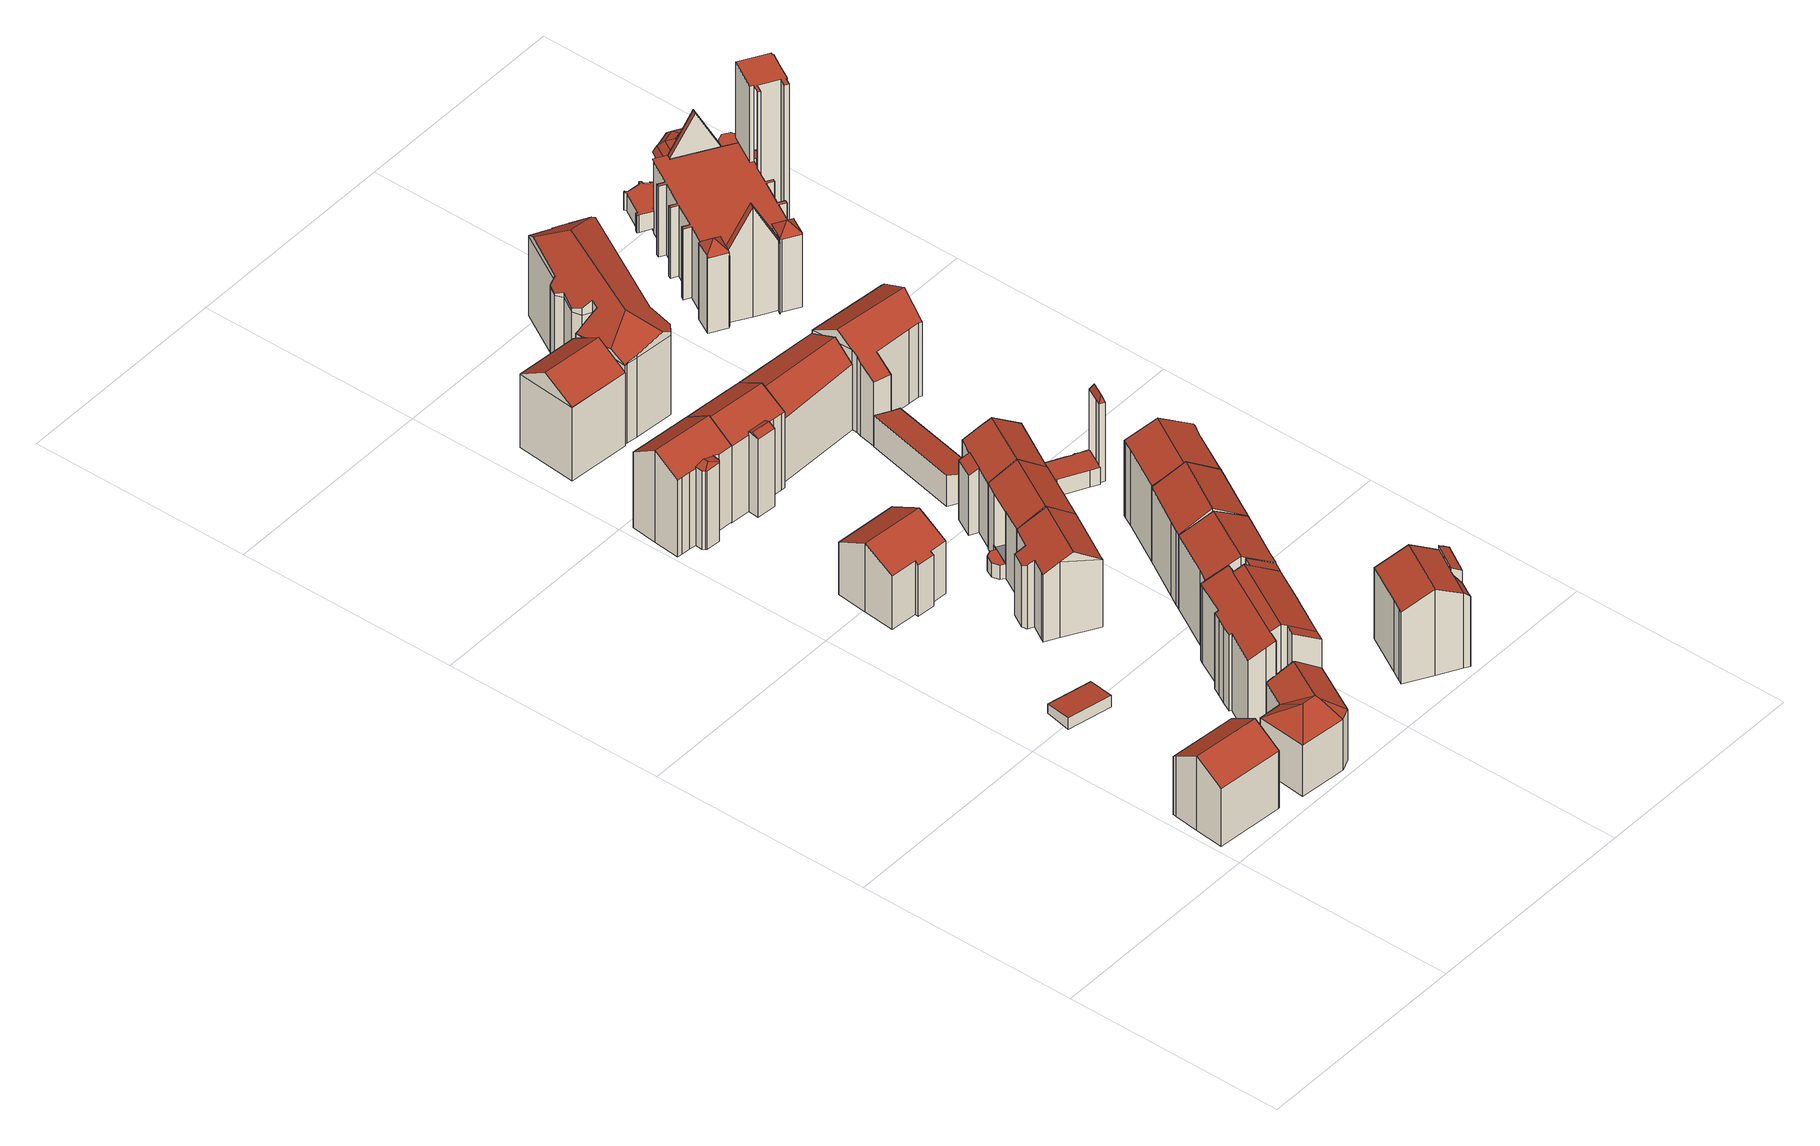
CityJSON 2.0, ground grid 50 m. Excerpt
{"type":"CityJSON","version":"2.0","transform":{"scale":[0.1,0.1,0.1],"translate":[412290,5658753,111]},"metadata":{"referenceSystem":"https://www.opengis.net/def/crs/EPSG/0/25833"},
"CityObjects":{
"building1":{"type":"Building","attributes":{"Dachtyp_tdc":"tdcGableRoof","Gemeindeschluessel":14612000,"Dachneigung":31.93,"QualitaetDacherkennung":76,"Geometrietyp2DReferenz":"3000","measuredHeight":18.21,"function":"31001_9998","roofType":"3100"},"geometry":[{"type":"Solid","lod":"2","boundaries":[[[[0,1,2,3]],[[1,4,5,2]],[[4,6,7,5]],[[6,8,9,7]],[[8,10,11,9]],[[10,12,13,11]],[[12,14,15,13]],[[14,0,3,15]],[[10,8,6,4,1]],[[1,0,14,12,10]],[[3,2,5,7,9,11,13,15]]]],"semantics":{"surfaces":[{"type":"WallSurface"},{"type":"RoofSurface"},{"type":"GroundSurface"}],"values":[[0,0,0,0,0,0,0,0,1,1,2]]}}]},
"building2":{"type":"Building","attributes":{"Dachtyp_tdc":"tdcPolyFlatRoof","Gemeindeschluessel":14612000,"Dachneigung":6.73,"QualitaetDacherkennung":63,"Geometrietyp2DReferenz":"3000","measuredHeight":2.87,"function":"31001_9998","roofType":"2100"},"geometry":[{"type":"Solid","lod":"2","boundaries":[[[[16,17,18,19]],[[17,20,21,18]],[[20,22,23,21]],[[22,16,19,23]],[[22,20,17,16]],[[19,18,21,23]]]],"semantics":{"surfaces":[{"type":"WallSurface"},{"type":"RoofSurface"},{"type":"GroundSurface"}],"values":[[0,0,0,0,1,2]]}}]},
"building3":{"type":"Building","attributes":{"Dachtyp_tdc":"tdcFreeFormRoof","Gemeindeschluessel":14612000,"Dachneigung":32.07,"QualitaetDacherkennung":58,"Geometrietyp2DReferenz":"3000","measuredHeight":16.05,"function":"31001_9998","roofType":"5000"},"geometry":[{"type":"Solid","lod":"2","boundaries":[[[[24,25,26,27]],[[25,28,29,26]],[[28,30,31,29]],[[30,32,33,31]],[[32,34,35,33]],[[34,36,37,35]],[[36,38,39,37]],[[38,40,41,39]],[[40,42,43,41]],[[42,24,27,43]],[[44,42,40]],[[45,46,44,40,38]],[[36,45,38]],[[34,45,36]],[[32,45,34]],[[45,32,30]],[[46,45,30,28]],[[28,47,46]],[[47,28,25]],[[47,25,24]],[[44,46,47,24,42]],[[27,26,29,31,33,35,37,39,41,43]]]],"semantics":{"surfaces":[{"type":"WallSurface"},{"type":"RoofSurface"},{"type":"GroundSurface"}],"values":[[0,0,0,0,0,0,0,0,0,0,1,1,0,0,0,0,1,1,1,1,1,2]]}}]},
"building4":{"type":"Building","attributes":{"Dachtyp_tdc":"tdcGableRoof","Gemeindeschluessel":14612000,"Dachneigung":28.53,"QualitaetDacherkennung":78,"Geometrietyp2DReferenz":"3000","measuredHeight":17.01,"function":"31001_9998","roofType":"3100"},"geometry":[{"type":"Solid","lod":"2","boundaries":[[[[48,49,50,51]],[[49,52,53,50]],[[52,54,55,53]],[[54,56,57,55]],[[56,58,59,57]],[[58,60,61,59]],[[60,62,63,61]],[[62,64,65,63]],[[64,66,67,65]],[[66,68,69,67]],[[68,70,71,69]],[[70,72,73,71]],[[72,48,51,73]],[[68,66,64,62,60,58]],[[58,56,54,52,49,48,72,70,68]],[[51,50,53,55,57,59,61,63,65,67,69,71,73]]]],"semantics":{"surfaces":[{"type":"WallSurface"},{"type":"RoofSurface"},{"type":"GroundSurface"}],"values":[[0,0,0,0,0,0,0,0,0,0,0,0,0,1,1,2]]}}]},
"building5":{"type":"Building","attributes":{"Gemeindeschluessel":14612000,"Geometrietyp2DReferenz":"3000","function":"31001_9998","roofType":"9999"},"children":["building5-1","building5-2","building5-3","building5-4"]},
"building5-1":{"type":"BuildingPart","attributes":{"Dachtyp_tdc":"tdcPolyFlatRoof","Dachneigung":27.91,"QualitaetDacherkennung":48,"Geometrietyp2DReferenz":"3000","measuredHeight":22.69,"roofType":"2100"},"parents":["building5"],"geometry":[{"type":"MultiSurface","lod":"2","boundaries":[[[74,75,76,77]],[[78,79,80,81]],[[75,80,79,76]],[[75,74,81,80]],[[74,77,82,78,81]]],"semantics":{"surfaces":[{"type":"RoofSurface"},{"type":"GroundSurface"},{"type":"WallSurface"}],"values":[0,1,2,2,2]}}]},
"building5-2":{"type":"BuildingPart","attributes":{"Dachtyp_tdc":"tdcGableRoof","Dachneigung":28.45,"QualitaetDacherkennung":75,"Geometrietyp2DReferenz":"3000","measuredHeight":23.31,"roofType":"3100"},"parents":["building5"],"geometry":[{"type":"MultiSurface","lod":"2","boundaries":[[[83,84,85,86]],[[83,76,79,84]],[[82,87,88,78]],[[87,89,90,88]],[[89,91,92,90]],[[93,94,95,96]],[[94,97,98,95]],[[94,93,91,89,87,82,76,83]],[[83,86,99,100,97,94]],[[101,85,84,79,78,88,90,92,96,95,98]]],"semantics":{"surfaces":[{"type":"WallSurface"},{"type":"RoofSurface"},{"type":"GroundSurface"}],"values":[0,0,0,0,0,0,0,1,1,2]}}]},
"building5-3":{"type":"BuildingPart","attributes":{"Dachtyp_tdc":"tdcPolyFlatRoof","Dachneigung":28.44,"QualitaetDacherkennung":48,"Geometrietyp2DReferenz":"3000","measuredHeight":22.15,"roofType":"2100"},"parents":["building5"],"geometry":[{"type":"MultiSurface","lod":"2","boundaries":[[[102,103,104,105]],[[103,106,107,104]],[[106,108,109,107]],[[108,110,111,109]],[[110,112,113,111]],[[112,114,115,113]],[[114,116,117,115]],[[116,118,119,117]],[[118,120,121,119]],[[120,122,123,121]],[[122,124,125,123]],[[124,86,85,125]],[[126,127,98,97]],[[126,128,129,127]],[[128,102,105,129]],[[86,124,122,120,118,116,114,112,110,108,106,103,102,128,126,97,100,99]],[[101,98,127,129,105,104,107,109,111,113,115,117,119,121,123,125,85]]],"semantics":{"surfaces":[{"type":"WallSurface"},{"type":"RoofSurface"},{"type":"GroundSurface"}],"values":[0,0,0,0,0,0,0,0,0,0,0,0,0,0,0,1,2]}}]},
"building5-4":{"type":"BuildingPart","attributes":{"Dachtyp_tdc":"tdcPolyFlatRoof","Dachneigung":28.45,"QualitaetDacherkennung":48,"Geometrietyp2DReferenz":"3000","measuredHeight":22.77,"roofType":"2100"},"parents":["building5"],"geometry":[{"type":"MultiSurface","lod":"2","boundaries":[[[130,131,132,133]],[[131,93,96,132]],[[130,133,92,91]],[[91,93,131,130]],[[133,132,96,92]]],"semantics":{"surfaces":[{"type":"WallSurface"},{"type":"RoofSurface"},{"type":"GroundSurface"}],"values":[0,0,0,1,2]}}]},
"building6":{"type":"Building","attributes":{"Gemeindeschluessel":14612000,"Geometrietyp2DReferenz":"3000","function":"31001_9998","roofType":"9999"},"children":["building6-1","building6-2"]},
"building6-1":{"type":"BuildingPart","attributes":{"Dachtyp_tdc":"tdcFreeFormRoof","Dachneigung":19.51,"QualitaetDacherkennung":50,"Geometrietyp2DReferenz":"3000","measuredHeight":20.35,"roofType":"5000"},"parents":["building6"],"geometry":[{"type":"MultiSurface","lod":"2","boundaries":[[[134,135,136,137,138]],[[135,139,140,136]],[[139,141,142,140]],[[141,143,144,142]],[[143,145,146,144]],[[145,147,148,146]],[[147,149,150,148]],[[149,151,152,153,150]],[[147,145,143,141,154]],[[141,139,135,134,155,154]],[[155,151,149,147,154]],[[156,137,136,140,142,144,146,148,150,153]]],"semantics":{"surfaces":[{"type":"WallSurface"},{"type":"RoofSurface"},{"type":"GroundSurface"}],"values":[0,0,0,0,0,0,0,0,1,1,1,2]}}]},
"building6-2":{"type":"BuildingPart","attributes":{"Dachtyp_tdc":"tdcGableRoof","Dachneigung":34.51,"QualitaetDacherkennung":68,"Geometrietyp2DReferenz":"3000","measuredHeight":22.83,"roofType":"3100"},"parents":["building6"],"geometry":[{"type":"MultiSurface","lod":"2","boundaries":[[[157,158,159,160]],[[158,161,162,159]],[[161,163,164,162]],[[163,165,166,164]],[[165,167,168,166]],[[167,169,170,168]],[[169,171,172,170]],[[171,138,137,172]],[[169,167,165,163,161]],[[161,158,157,173,152,174,138,171,169]],[[156,153,175,160,159,162,164,166,168,170,172,137]],[[152,173,175,153]],[[173,157,160,175]]],"semantics":{"surfaces":[{"type":"WallSurface"},{"type":"RoofSurface"},{"type":"GroundSurface"}],"values":[0,0,0,0,0,0,0,0,1,1,2,0,0]}}]},
"building7":{"type":"Building","attributes":{"Dachtyp_tdc":"tdcFreeFormRoof","Gemeindeschluessel":14612000,"Dachneigung":32,"QualitaetDacherkennung":61,"Geometrietyp2DReferenz":"3000","measuredHeight":20.48,"function":"31001_9998","roofType":"5000"},"geometry":[{"type":"Solid","lod":"2","boundaries":[[[[176,177,178,179]],[[177,180,181,178]],[[180,182,183,181]],[[182,184,185,183]],[[184,186,187,185]],[[186,188,189,187]],[[188,190,191,189]],[[190,192,193,191]],[[192,194,195,193]],[[194,196,197,195]],[[188,186,198,199,192,190]],[[199,198,184,182,180,177,176,200,201,196,194]],[[186,184,198]],[[194,192,199]],[[197,202,203,179,178,181,183,185,187,189,191,193,195]],[[196,201,202,197]],[[201,200,203,202]],[[200,176,179,203]]]],"semantics":{"surfaces":[{"type":"WallSurface"},{"type":"RoofSurface"},{"type":"GroundSurface"}],"values":[[0,0,0,0,0,0,0,0,0,0,1,1,0,0,2,0,0,0]]}}]},
"building8":{"type":"Building","attributes":{"Dachtyp_tdc":"tdcGableRoof","Gemeindeschluessel":14612000,"Dachneigung":32.38,"QualitaetDacherkennung":68,"Geometrietyp2DReferenz":"3000","measuredHeight":22.61,"function":"31001_9998","roofType":"3100"},"geometry":[{"type":"Solid","lod":"2","boundaries":[[[[204,205,206,207]],[[205,208,209,206]],[[208,210,211,209]],[[210,212,213,211]],[[212,204,207,213]],[[212,214,215,216]],[[217,215,214,218,219]],[[208,219,218,210]],[[205,217,219,208]],[[210,218,214,212]],[[204,216,215,217,205]],[[212,216,204]],[[207,206,209,211,213]]]],"semantics":{"surfaces":[{"type":"WallSurface"},{"type":"RoofSurface"},{"type":"GroundSurface"}],"values":[[0,0,0,0,0,1,1,0,0,0,0,0,2]]}}]},
"building9":{"type":"Building","attributes":{"Gemeindeschluessel":14612000,"Geometrietyp2DReferenz":"3000","function":"31001_9998","roofType":"9999"},"children":["building9-1","building9-2"]},
"building9-1":{"type":"BuildingPart","attributes":{"Dachtyp_tdc":"tdcGableRoof","Dachneigung":27.89,"QualitaetDacherkennung":32,"Geometrietyp2DReferenz":"3000","measuredHeight":20.25,"roofType":"3100"},"parents":["building9"],"geometry":[{"type":"MultiSurface","lod":"2","boundaries":[[[220,221,222,223,224]],[[221,225,226,222]],[[225,227,228,229,226]],[[221,220,230]],[[227,225,231]],[[220,227,231,230]],[[225,221,230,231]],[[229,223,222,226]]],"semantics":{"surfaces":[{"type":"WallSurface"},{"type":"RoofSurface"},{"type":"GroundSurface"}],"values":[0,0,0,0,0,1,1,2]}}]},
"building9-2":{"type":"BuildingPart","attributes":{"Dachtyp_tdc":"tdcGableRoof","Dachneigung":29.74,"QualitaetDacherkennung":71,"Geometrietyp2DReferenz":"3000","measuredHeight":22.3,"roofType":"3100"},"parents":["building9"],"geometry":[{"type":"MultiSurface","lod":"2","boundaries":[[[232,224,223,233]],[[228,234,235,229]],[[234,236,237,235]],[[236,167,238,237]],[[167,239,240,238]],[[239,241,242,240]],[[241,243,244,242]],[[243,245,246,244]],[[245,247,248,246]],[[247,249,250,248]],[[249,232,233,250]],[[245,243,241,239,167,236]],[[236,234,228,224,232,249,247,245]],[[233,223,229,235,237,238,240,242,244,246,248,250]]],"semantics":{"surfaces":[{"type":"WallSurface"},{"type":"RoofSurface"},{"type":"GroundSurface"}],"values":[0,0,0,0,0,0,0,0,0,0,0,1,1,2]}}]},
"building10":{"type":"Building","attributes":{"Dachtyp_tdc":"tdcGableRoof","Gemeindeschluessel":14612000,"Dachneigung":27.95,"QualitaetDacherkennung":63,"Geometrietyp2DReferenz":"3000","measuredHeight":22.07,"function":"31001_9998","roofType":"3100"},"geometry":[{"type":"Solid","lod":"2","boundaries":[[[[251,252,253,254]],[[252,255,256,253]],[[255,257,258,256]],[[257,259,260,258]],[[259,261,262,260]],[[261,263,264,262]],[[263,265,266,264]],[[265,267,268,266]],[[267,269,270,268]],[[269,271,272,270]],[[271,273,274,272]],[[273,275,276,274]],[[275,251,254,276]],[[254,253,256,258,260,262,264,266,268,270,272,274,276]],[[271,269,267,265,263,261,259]],[[259,257,255,252,251,275,273,271]]]],"semantics":{"surfaces":[{"type":"WallSurface"},{"type":"GroundSurface"},{"type":"RoofSurface"}],"values":[[0,0,0,0,0,0,0,0,0,0,0,0,0,1,2,2]]}}]},
"building11":{"type":"Building","attributes":{"Gemeindeschluessel":14612000,"Geometrietyp2DReferenz":"3000","function":"31001_9998","roofType":"9999"},"children":["building11-1","building11-2"]},
"building11-1":{"type":"BuildingPart","attributes":{"Dachtyp_tdc":"tdcPolyFlatRoof","Dachneigung":0,"QualitaetDacherkennung":0,"Geometrietyp2DReferenz":"3000","measuredHeight":3.45,"roofType":"9999"},"parents":["building11"],"geometry":[{"type":"MultiSurface","lod":"2","boundaries":[[[277,278,279,280,281,282,283]],[[283,282,284,285]],[[282,281,286,284]],[[281,280,287,286]],[[280,279,288,287]],[[279,278,289,288]],[[277,283,285,290]],[[285,284,286,287,288,289,290]],[[290,289,278,277]]],"semantics":{"surfaces":[{"type":"RoofSurface"},{"type":"WallSurface"},{"type":"GroundSurface"},{"type":"ClosureSurface","isClosure":"1","QuelleClosure":"LoD1Solid"}],"values":[0,1,1,1,1,1,1,2,3]}}]},
"building11-2":{"type":"BuildingPart","attributes":{"Dachtyp_tdc":"tdcGableRoof","Dachneigung":32.44,"QualitaetDacherkennung":78,"Geometrietyp2DReferenz":"3000","measuredHeight":20.46,"roofType":"3100"},"parents":["building11"],"geometry":[{"type":"MultiSurface","lod":"2","boundaries":[[[291,289,278]],[[291,292,293,289]],[[292,294,295,293]],[[294,296,297,295]],[[296,186,298,297]],[[186,299,300,298]],[[299,184,301,300]],[[184,302,303,301]],[[302,304,277,290,303]],[[299,186,296,294]],[[294,292,291,304,302,184,299]],[[290,289,293,295,297,298,300,301,303]]],"semantics":{"surfaces":[{"type":"WallSurface"},{"type":"RoofSurface"},{"type":"GroundSurface"}],"values":[0,0,0,0,0,0,0,0,0,1,1,2]}}]},
"building12":{"type":"Building","attributes":{"Gemeindeschluessel":14612000,"Geometrietyp2DReferenz":"3000","function":"31001_9998","roofType":"9999"},"children":["building12-1","building12-2","building12-3"]},
"building12-1":{"type":"BuildingPart","attributes":{"Dachtyp_tdc":"tdcPolyFlatRoof","Dachneigung":27.43,"QualitaetDacherkennung":44,"Geometrietyp2DReferenz":"3000","measuredHeight":19.52,"roofType":"2100"},"parents":["building12"],"geometry":[{"type":"MultiSurface","lod":"2","boundaries":[[[305,306,307,308,309]],[[310,311,312,313,314]],[[311,315,316,312]],[[315,305,309,316]],[[315,311,310,306,305]],[[309,308,313,312,316]]],"semantics":{"surfaces":[{"type":"WallSurface"},{"type":"RoofSurface"},{"type":"GroundSurface"}],"values":[0,0,0,0,1,2]}}]},
"building12-2":{"type":"BuildingPart","attributes":{"Dachtyp_tdc":"tdcPolyFlatRoof","Dachneigung":43.82,"QualitaetDacherkennung":53,"Geometrietyp2DReferenz":"3000","measuredHeight":18.69,"roofType":"2100"},"parents":["building12"],"geometry":[{"type":"MultiSurface","lod":"2","boundaries":[[[317,318,319,320]],[[318,321,322,319]],[[321,323,324,322]],[[323,325,326,327,324]],[[328,317,320,329,330]],[[328,325,323,321,318,317]],[[320,319,322,324,327,329]]],"semantics":{"surfaces":[{"type":"WallSurface"},{"type":"RoofSurface"},{"type":"GroundSurface"}],"values":[0,0,0,0,0,1,2]}}]},
"building12-3":{"type":"BuildingPart","attributes":{"Dachtyp_tdc":"tdcGableRoof","Dachneigung":28.66,"QualitaetDacherkennung":66,"Geometrietyp2DReferenz":"3000","measuredHeight":21.36,"roofType":"3100"},"parents":["building12"],"geometry":[{"type":"MultiSurface","lod":"2","boundaries":[[[326,331,332,327]],[[331,333,334,332]],[[333,335,336,334]],[[335,337,338,336]],[[337,339,340,338]],[[339,341,342,340]],[[341,314,313,342]],[[307,330,329,308]],[[341,339,337,335,333,331]],[[331,326,330,307,314,341]],[[329,327,332,334,336,338,340,342,313,308]]],"semantics":{"surfaces":[{"type":"WallSurface"},{"type":"RoofSurface"},{"type":"GroundSurface"}],"values":[0,0,0,0,0,0,0,0,1,1,2]}}]},
"building13":{"type":"Building","attributes":{"Dachtyp_tdc":"tdcGableRoof","Gemeindeschluessel":14612000,"Dachneigung":30.67,"QualitaetDacherkennung":70,"Geometrietyp2DReferenz":"3000","measuredHeight":22.62,"function":"31001_9998","roofType":"3100"},"geometry":[{"type":"Solid","lod":"2","boundaries":[[[[343,273,274,344]],[[273,345,346,274]],[[345,347,270,346]],[[347,348,349,270]],[[348,350,351,349]],[[350,352,353,351]],[[352,354,355,353]],[[354,356,357,355]],[[356,358,359,357]],[[358,343,344,359]],[[354,352,350,348,347,345]],[[345,273,343,358,356,354]],[[344,274,346,270,349,351,353,355,357,359]]]],"semantics":{"surfaces":[{"type":"WallSurface"},{"type":"RoofSurface"},{"type":"GroundSurface"}],"values":[[0,0,0,0,0,0,0,0,0,0,1,1,2]]}}]},
"building14":{"type":"Building","attributes":{"Gemeindeschluessel":14612000,"Geometrietyp2DReferenz":"3000","function":"31001_9998","roofType":"9999"},"children":["building14-1","building14-2"]},
"building14-1":{"type":"BuildingPart","attributes":{"Dachtyp_tdc":"tdcGableRoof","Dachneigung":31.08,"QualitaetDacherkennung":73,"Geometrietyp2DReferenz":"3000","measuredHeight":19.39,"roofType":"3100"},"parents":["building14"],"geometry":[{"type":"MultiSurface","lod":"2","boundaries":[[[360,361,362,363]],[[361,364,365,362]],[[366,367,368,369]],[[367,370,371,368]],[[370,372,373,371]],[[372,374,375,373]],[[374,376,377,375]],[[376,360,363,377]],[[372,370,367,366,378,364,361,360]],[[360,376,374,372]],[[363,362,365,379,369,368,371,373,375,377]]],"semantics":{"surfaces":[{"type":"WallSurface"},{"type":"RoofSurface"},{"type":"GroundSurface"}],"values":[0,0,0,0,0,0,0,0,1,1,2]}}]},
"building14-2":{"type":"BuildingPart","attributes":{"Dachtyp_tdc":"tdcPolyFlatRoof","Dachneigung":28.52,"QualitaetDacherkennung":41,"Geometrietyp2DReferenz":"3000","measuredHeight":15.95,"roofType":"2100"},"parents":["building14"],"geometry":[{"type":"MultiSurface","lod":"2","boundaries":[[[380,381,366,369,382]],[[383,384,365,364]],[[384,385,386,365]],[[385,380,382,386]],[[385,384,383,387,381,380]],[[382,369,379,365,386]]],"semantics":{"surfaces":[{"type":"WallSurface"},{"type":"RoofSurface"},{"type":"GroundSurface"}],"values":[0,0,0,0,1,2]}}]},
"building15":{"type":"Building","attributes":{"Dachtyp_tdc":"tdcGableRoof","Gemeindeschluessel":14612000,"Dachneigung":24.32,"QualitaetDacherkennung":50,"Geometrietyp2DReferenz":"3000","measuredHeight":20.3,"function":"31001_9998","roofType":"3100"},"geometry":[{"type":"Solid","lod":"2","boundaries":[[[[388,389,390,391]],[[389,392,393,390]],[[392,394,395,393]],[[394,388,391,395]],[[392,389,396]],[[388,394,397]],[[389,388,397,396]],[[394,392,396,397]],[[391,390,393,395]]]],"semantics":{"surfaces":[{"type":"WallSurface"},{"type":"RoofSurface"},{"type":"GroundSurface"}],"values":[[0,0,0,0,0,0,1,1,2]]}}]},
"building16":{"type":"Building","attributes":{"Dachtyp_tdc":"tdcPolyFlatRoof","Gemeindeschluessel":14612000,"Dachneigung":14.79,"QualitaetDacherkennung":79,"Geometrietyp2DReferenz":"3000","measuredHeight":7.83,"function":"31001_9998","roofType":"2100"},"geometry":[{"type":"Solid","lod":"2","boundaries":[[[[398,399,400,401]],[[399,402,403,400]],[[402,404,405,403]],[[404,406,407,405]],[[406,408,409,407]],[[408,398,401,409]],[[408,406,404,402,399,398]],[[401,400,403,405,407,409]]]],"semantics":{"surfaces":[{"type":"WallSurface"},{"type":"RoofSurface"},{"type":"GroundSurface"}],"values":[[0,0,0,0,0,0,1,2]]}}]},
"building17":{"type":"Building","attributes":{"Dachtyp_tdc":"tdcFreeFormRoof","Gemeindeschluessel":14612000,"Dachneigung":27.43,"QualitaetDacherkennung":75,"Geometrietyp2DReferenz":"3000","measuredHeight":22.08,"function":"31001_9998","roofType":"5000"},"geometry":[{"type":"Solid","lod":"2","boundaries":[[[[410,411,353,357]],[[411,412,413,353]],[[412,414,415,413]],[[414,416,417,415]],[[416,418,419,417]],[[418,420,421,419]],[[420,422,423,421]],[[422,410,357,423]],[[422,420,418,424,425,410]],[[424,416,414,412,411,425]],[[411,410,425]],[[418,416,424]],[[357,353,413,415,417,419,421,423]]]],"semantics":{"surfaces":[{"type":"WallSurface"},{"type":"RoofSurface"},{"type":"GroundSurface"}],"values":[[0,0,0,0,0,0,0,0,1,1,0,0,2]]}}]},
"building18":{"type":"Building","attributes":{"Dachtyp_tdc":"tdcFreeFormRoof","Gemeindeschluessel":14612000,"Dachneigung":30,"QualitaetDacherkennung":34,"Geometrietyp2DReferenz":"3000","measuredHeight":24.69,"function":"31001_9998","roofType":"5000"},"geometry":[{"type":"Solid","lod":"2","boundaries":[[[[426,427,428,429]],[[427,430,431,428]],[[430,432,433,431]],[[432,434,435,433]],[[434,436,437,435]],[[436,438,439,437]],[[438,440,441,439]],[[440,442,443,441]],[[442,444,445,443]],[[444,446,447,445]],[[446,448,449,447]],[[448,450,451,449]],[[450,452,453,451]],[[452,454,455,453]],[[454,456,457,455]],[[456,458,459,457]],[[458,460,461,459]],[[460,462,463,461]],[[462,464,465,463]],[[464,466,467,465]],[[466,468,469,467]],[[468,470,471,469]],[[470,426,429,471]],[[472,473,474,475,476,477,478,479]],[[480,481,482,483,484,485]],[[474,486,487,488,489,490,491,492,493,494,495,448,480,485,475]],[[496,497,498,476,475,485,484,499]],[[440,499,484,483,442]],[[438,496,499,440]],[[434,498,497,436]],[[432,477,476,498,434]],[[436,497,496,438]],[[450,495,494,452]],[[448,495,450]],[[452,494,493,454]],[[454,493,492,456]],[[456,492,491,458]],[[458,491,490,460]],[[460,490,489,462]],[[462,489,488,464]],[[464,488,487,466]],[[466,487,486,468]],[[468,486,474,473,470]],[[442,483,482,444]],[[444,482,481,446]],[[446,481,480,448]],[[426,472,479,427]],[[427,479,478,430]],[[430,478,477,432]],[[470,473,472,426]],[[429,428,431,433,435,437,439,441,443,445,447,449,451,453,455,457,459,461,463,465,467,469,471]]]],"semantics":{"surfaces":[{"type":"WallSurface"},{"type":"RoofSurface"},{"type":"GroundSurface"}],"values":[[0,0,0,0,0,0,0,0,0,0,0,0,0,0,0,0,0,0,0,0,0,0,0,1,1,1,1,0,0,0,0,0,0,0,0,0,0,0,0,0,0,0,0,0,0,0,0,0,0,0,2]]}}]},
"building19":{"type":"Building","attributes":{"Gemeindeschluessel":14612000,"Geometrietyp2DReferenz":"3000","function":"31001_9998","roofType":"9999"},"children":["building19-1","building19-2"]},
"building19-1":{"type":"BuildingPart","attributes":{"Dachtyp_tdc":"tdcFreeFormRoof","Dachneigung":67.55,"QualitaetDacherkennung":1,"Geometrietyp2DReferenz":"3000","measuredHeight":21.03,"roofType":"5000"},"parents":["building19"],"geometry":[{"type":"MultiSurface","lod":"2","boundaries":[[[500,501,502,503]],[[501,504,505,506,502]],[[507,508,509,508]],[[507,500,503,509,508]],[[504,501,510]],[[501,500,511,510]],[[500,507,511]],[[507,504,510,511]],[[503,502,506,509]]],"semantics":{"surfaces":[{"type":"WallSurface"},{"type":"RoofSurface"},{"type":"GroundSurface"}],"values":[0,0,0,0,1,1,1,1,2]}}]},
"building19-2":{"type":"BuildingPart","attributes":{"Dachtyp_tdc":"tdcPolyFlatRoof","Dachneigung":3.03,"QualitaetDacherkennung":62,"Geometrietyp2DReferenz":"3000","measuredHeight":4.43,"roofType":"2100"},"parents":["building19"],"geometry":[{"type":"MultiSurface","lod":"2","boundaries":[[[512,513,514,515]],[[513,516,517,514]],[[516,518,519,517]],[[518,520,521,519]],[[520,522,523,521]],[[522,508,509,523]],[[505,524,525,506]],[[524,526,527,525]],[[526,528,529,527]],[[528,530,531,529]],[[530,512,515,531]],[[530,528,526,524,505,508,522,520,518,516,513,512]],[[515,514,517,519,521,523,509,506,525,527,529,531]]],"semantics":{"surfaces":[{"type":"WallSurface"},{"type":"RoofSurface"},{"type":"GroundSurface"}],"values":[0,0,0,0,0,0,0,0,0,0,0,1,2]}}]},
"building20":{"type":"Building","attributes":{"Dachtyp_tdc":"tdcFreeFormRoof","Gemeindeschluessel":14612000,"Dachneigung":32.46,"QualitaetDacherkennung":69,"Geometrietyp2DReferenz":"3000","measuredHeight":22.3,"function":"31001_9998","roofType":"5000"},"geometry":[{"type":"Solid","lod":"2","boundaries":[[[[532,533,534,535]],[[533,536,537,534]],[[536,538,539,537]],[[538,540,541,539]],[[540,542,543,541]],[[542,544,545,543]],[[544,546,547,545]],[[546,548,549,547]],[[548,550,551,549]],[[550,552,553,551]],[[552,554,555,553]],[[554,556,557,555]],[[556,558,559,557]],[[558,532,535,559]],[[560,546,544,542,540,561]],[[552,550,548,560,561,538,536,533,532,558,556,554]],[[540,538,561]],[[548,546,560]],[[535,534,537,539,541,543,545,547,549,551,553,555,557,559]]]],"semantics":{"surfaces":[{"type":"WallSurface"},{"type":"RoofSurface"},{"type":"GroundSurface"}],"values":[[0,0,0,0,0,0,0,0,0,0,0,0,0,0,1,1,0,0,2]]}}]},
"building21":{"type":"Building","attributes":{"name":"St. Pauli","Gemeindeschluessel":14612000,"QualitaetDacherkennung":100,"Geometrietyp2DReferenz":"3000","function":"31001_3041","roofType":"9999"},"children":["building21-1","building21-2","building21-3","building21-4","building21-5","building21-6","building21-7","building21-8","building21-9","building21-10","building21-11"]},
"building21-1":{"type":"BuildingPart","attributes":{"Dachtyp_tdc":"tdcPolyFlatRoof","Dachneigung":0,"QualitaetDacherkennung":100,"Geometrietyp2DReferenz":"3000","measuredHeight":9.78,"roofType":"1000"},"parents":["building21"],"geometry":[{"type":"MultiSurface","lod":"2","boundaries":[[[562,563,564,565,566]],[[563,567,568,564]],[[567,569,570,568]],[[569,571,572,570]],[[571,573,574,572]],[[573,575,576,574]],[[575,577,578,576]],[[577,579,580,578]],[[579,581,582,580]],[[581,583,584,582]],[[585,586,587,588,589,583,581,579,577,575,573,571,569,567,563,562]],[[565,564,568,570,572,574,576,578,580,582,584,590,591,592,593,594]]],"semantics":{"surfaces":[{"type":"WallSurface"},{"type":"RoofSurface"},{"type":"GroundSurface"}],"values":[0,0,0,0,0,0,0,0,0,0,1,2]}}]},
"building21-2":{"type":"BuildingPart","attributes":{"Dachtyp_tdc":"tdcLeanToRoof","Dachneigung":0,"QualitaetDacherkennung":100,"Geometrietyp2DReferenz":"3000","measuredHeight":35.16,"roofType":"2100"},"parents":["building21"],"geometry":[{"type":"MultiSurface","lod":"2","boundaries":[[[595,596,597,598,584,583]],[[596,599,600,597]],[[599,601,602,600]],[[601,603,604,602]],[[603,605,606,604]],[[605,607,608,606]],[[607,609,610,608]],[[609,611,612,610]],[[611,613,614,612]],[[613,615,616,614]],[[615,617,618,616]],[[617,619,620,618]],[[619,621,622,623,620]],[[624,625,626,627,628]],[[625,629,630,626]],[[631,589,590,632,590,589]],[[629,625,624,621,619,617,615,613,611,609,607,605,603,601,599,596,595,631]],[[598,597,600,602,604,606,608,610,612,614,616,618,620,623,627,626,630,632]]],"semantics":{"surfaces":[{"type":"WallSurface"},{"type":"RoofSurface"},{"type":"GroundSurface"}],"values":[0,0,0,0,0,0,0,0,0,0,0,0,0,0,0,0,1,2]}}]},
"building21-3":{"type":"BuildingPart","attributes":{"Dachtyp_tdc":"tdcGableRoof","Dachneigung":62.09,"QualitaetDacherkennung":100,"Geometrietyp2DReferenz":"3000","measuredHeight":26.13,"roofType":"3100"},"parents":["building21"],"geometry":[{"type":"MultiSurface","lod":"2","boundaries":[[[633,634,635,636]],[[637,638,634,633,639,640]],[[638,641,635,634]],[[641,642,643,644,636,635]],[[641,638,645]],[[637,642,646]],[[638,637,646,645]],[[642,641,645,646]]],"semantics":{"surfaces":[{"type":"GroundSurface"},{"type":"WallSurface"},{"type":"RoofSurface"}],"values":[0,1,1,1,1,1,2,2]}}]},
"building21-4":{"type":"BuildingPart","attributes":{"Dachtyp_tdc":"tdcPolyFlatRoof","Dachneigung":0,"QualitaetDacherkennung":100,"Geometrietyp2DReferenz":"3000","measuredHeight":4.13,"roofType":"1000"},"parents":["building21"],"geometry":[{"type":"MultiSurface","lod":"2","boundaries":[[[647,648,649,650]],[[648,651,652,649]],[[651,653,654,652]],[[653,655,656,654]],[[655,657,658,656]],[[657,659,660,658]],[[659,661,662,660]],[[661,663,664,662]],[[663,665,666,664]],[[665,667,668,666]],[[667,669,670,668]],[[669,671,672,670]],[[671,673,674,672]],[[673,566,565,674]],[[675,676,677,566,673,671,669,667,665,663,661,659,657,655,653,651,648,647,678,679]],[[680,681,650,649,652,654,656,658,660,662,664,666,668,670,672,674,565,594,593,682]]],"semantics":{"surfaces":[{"type":"WallSurface"},{"type":"RoofSurface"},{"type":"GroundSurface"}],"values":[0,0,0,0,0,0,0,0,0,0,0,0,0,0,1,2]}}]},
"building21-5":{"type":"BuildingPart","attributes":{"Dachtyp_tdc":"tdcPolyFlatRoof","Dachneigung":0,"QualitaetDacherkennung":100,"Geometrietyp2DReferenz":"3000","measuredHeight":16.22,"roofType":"1000"},"parents":["building21"],"geometry":[{"type":"MultiSurface","lod":"2","boundaries":[[[638,683,684,685]],[[686,687,688,683,638,689]],[[690,685,684,691,692,693]],[[689,638,685,690]]],"semantics":{"surfaces":[{"type":"WallSurface"},{"type":"RoofSurface"},{"type":"GroundSurface"}],"values":[0,1,2,0]}}]},
"building21-6":{"type":"BuildingPart","attributes":{"Dachtyp_tdc":"tdcFreeFormRoof","Dachneigung":88.82,"QualitaetDacherkennung":100,"Geometrietyp2DReferenz":"3000","measuredHeight":16.46,"roofType":"5000"},"parents":["building21"],"geometry":[{"type":"MultiSurface","lod":"2","boundaries":[[[694,695,696,697]],[[695,698,699,696]],[[698,700,701,699]],[[700,702,703,701]],[[702,704,705,703]],[[704,706,707,705]],[[706,708,709,707]],[[708,710,711,709]],[[710,712,713,711]],[[712,714,715,713]],[[714,716,717,715]],[[716,718,719,717]],[[720,721,722,723]],[[724,725,726]],[[724,726,727]],[[724,727,728]],[[724,728,729]],[[724,729,730]],[[724,730,731]],[[724,731,732]],[[724,732,725]],[[725,733,734,726]],[[726,734,735,727]],[[727,735,736,728]],[[728,736,737,729]],[[737,730,729]],[[730,737,738]],[[738,731,730]],[[732,739,740]],[[739,732,731]],[[732,740,733,725]],[[733,741,742,734]],[[734,742,743,735]],[[735,743,744,736]],[[736,744,745,737]],[[745,738,737]],[[738,745,746]],[[739,746,747]],[[740,747,748]],[[747,740,739]],[[740,748,741,733]],[[718,749,750,712,710,742,741,751]],[[708,752,753,702,700,754,755,743,742,710]],[[755,756,694,757,744,743]],[[744,757,758,745]],[[759,745,758]],[[745,759,746]],[[759,747,746]],[[747,759,643,640,721]],[[747,720,748]],[[720,747,721]],[[748,720,751,741]],[[694,756,695]],[[695,756,755,754,698]],[[698,754,700]],[[704,753,752,706]],[[702,753,704]],[[706,752,708]],[[714,750,749,716]],[[712,750,714]],[[716,749,718]],[[722,639,644,760,761,762,763,697,696,699,701,703,705,707,709,711,713,715,717,719,764,723]]],"semantics":{"surfaces":[{"type":"WallSurface"},{"type":"RoofSurface"},{"type":"GroundSurface"}],"values":[0,0,0,0,0,0,0,0,0,0,0,0,0,1,1,1,1,1,1,1,1,1,1,1,1,1,1,1,1,1,1,1,1,1,1,1,1,1,1,1,1,1,1,1,1,1,1,1,1,1,1,1,0,0,0,0,0,0,0,0,0,2]}}]},
"building21-7":{"type":"BuildingPart","attributes":{"Dachtyp_tdc":"tdcPyramidRoof","Dachneigung":44.26,"QualitaetDacherkennung":100,"Geometrietyp2DReferenz":"3000","measuredHeight":20.41,"roofType":"3500"},"parents":["building21"],"geometry":[{"type":"MultiSurface","lod":"2","boundaries":[[[765,766,767,768]],[[766,769,770,767]],[[769,771,772,773,770]],[[774,775,776,777,778]],[[775,779,780,776]],[[779,781,782,780]],[[781,765,768,782]],[[783,771,769,766,765,784]],[[785,783,784]],[[779,775,774,785,784]],[[765,781,779,784]],[[767,770,773,786,787,788,789,777,776,780,782,768]]],"semantics":{"surfaces":[{"type":"WallSurface"},{"type":"RoofSurface"},{"type":"GroundSurface"}],"values":[0,0,0,0,0,0,0,1,1,1,1,2]}}]},
"building21-8":{"type":"BuildingPart","attributes":{"Dachtyp_tdc":"tdcGableRoof","Dachneigung":62.09,"QualitaetDacherkennung":100,"Geometrietyp2DReferenz":"3000","measuredHeight":27.18,"roofType":"3100"},"parents":["building21"],"geometry":[{"type":"MultiSurface","lod":"2","boundaries":[[[772,790,773]],[[772,791,792,790]],[[791,793,794,792]],[[793,795,796,794]],[[795,797,798,796]],[[797,799,800,798]],[[793,791,772,801,802,803,804]],[[804,805,806,807,799,797,795,793]],[[800,808,809,810,811,812,813,814,790,792,794,796,798]]],"semantics":{"surfaces":[{"type":"WallSurface"},{"type":"RoofSurface"},{"type":"GroundSurface"}],"values":[0,0,0,0,0,0,1,1,2]}}]},
"building21-9":{"type":"BuildingPart","attributes":{"Dachtyp_tdc":"tdcPolyFlatRoof","Dachneigung":0,"QualitaetDacherkennung":100,"Geometrietyp2DReferenz":"3000","measuredHeight":4.27,"roofType":"1000"},"parents":["building21"],"geometry":[{"type":"MultiSurface","lod":"2","boundaries":[[[815,816,817,818]],[[816,819,820,817]],[[819,821,822,820]],[[821,823,824,822]],[[823,825,826,824]],[[825,827,828,826]],[[827,829,830,828]],[[829,831,832,830]],[[831,833,834,832]],[[833,835,836,834]],[[835,837,763,836]],[[838,839,840,841]],[[839,842,843,840]],[[842,844,845,843]],[[844,846,847,845]],[[846,848,849,847]],[[848,815,818,849]],[[848,846,844,842,839,838,850,851,852,853,854,837,835,833,831,829,827,825,823,821,819,816,815]],[[818,817,820,822,824,826,828,830,832,834,836,763,762,761,760,855,856,841,840,843,845,847,849]]],"semantics":{"surfaces":[{"type":"WallSurface"},{"type":"RoofSurface"},{"type":"GroundSurface"}],"values":[0,0,0,0,0,0,0,0,0,0,0,0,0,0,0,0,0,1,2]}}]},
"building21-10":{"type":"BuildingPart","attributes":{"Dachtyp_tdc":"tdcPyramidRoof","Dachneigung":44.26,"QualitaetDacherkennung":100,"Geometrietyp2DReferenz":"3000","measuredHeight":20.99,"roofType":"3500"},"parents":["building21"],"geometry":[{"type":"MultiSurface","lod":"2","boundaries":[[[857,858,859,860,800,799]],[[858,861,862,859]],[[861,863,864,862]],[[863,865,866,864]],[[865,867,868,866]],[[867,869,870,868]],[[861,858,857,871,872]],[[865,863,861,872]],[[873,869,867,865,872]],[[871,874,875,873,872]],[[876,860,859,862,864,866,868,870,877,878,879]]],"semantics":{"surfaces":[{"type":"WallSurface"},{"type":"RoofSurface"},{"type":"GroundSurface"}],"values":[0,0,0,0,0,0,1,1,1,1,2]}}]},
"building21-11":{"type":"BuildingPart","attributes":{"Dachtyp_tdc":"tdcPolyFlatRoof","Dachneigung":0,"QualitaetDacherkennung":100,"Geometrietyp2DReferenz":"3000","measuredHeight":17.42,"roofType":"1000"},"parents":["building21"],"geometry":[{"type":"MultiSurface","lod":"2","boundaries":[[[880,881,882,883]],[[881,884,885,882]],[[884,886,887,885]],[[886,888,889,887]],[[888,890,891,889]],[[890,892,893,891]],[[892,894,895,893]],[[894,778,777,896,895]],[[897,898,899,900]],[[898,901,902,899]],[[901,903,904,902]],[[903,905,906,904]],[[905,907,908,906]],[[907,909,910,908]],[[909,911,912,910]],[[911,913,914,912]],[[913,915,916,914]],[[915,917,918,916]],[[917,919,920,918]],[[919,921,922,920]],[[921,923,838,841,924,922]],[[622,925,926,927,623]],[[925,928,929,926]],[[928,930,931,929]],[[930,932,933,931]],[[932,934,935,933]],[[934,880,883,935]],[[934,932,930,928,925,622,628,936,937,938,923,921,919,917,915,913,911,909,907,905,903,901,898,897,939,805,940,803,941,778,894,892,890,888,886,884,881,880]],[[883,882,885,887,889,891,893,895,896,942,812,811,810,943,900,899,902,904,906,908,910,912,914,916,918,920,922,924,944,945,946,927,926,929,931,933,935]]],"semantics":{"surfaces":[{"type":"WallSurface"},{"type":"RoofSurface"},{"type":"GroundSurface"}],"values":[0,0,0,0,0,0,0,0,0,0,0,0,0,0,0,0,0,0,0,0,0,0,0,0,0,0,0,1,2]}}]}
},
"vertices":[
[9,50,155],[15,115,196],[15,115,13],[9,50,13],[21,169,162],[21,169,13],[22,177,158],[22,177,13],[175,161,158],[175,161,13],[169,99,196],[169,99,13],[162,35,155],[162,35,13],[160,35,155],[160,35,13],
[192,515,43],[179,455,50],[179,455,21],[192,515,21],[78,477,50],[78,477,21],[91,537,43],[91,537,21],
[223,28,131],[234,140,131],[234,140,5],[223,28,5],[286,135,131],[286,135,5],[319,195,131],[319,195,5],[336,185,131],[336,185,5],[351,178,131],[351,178,5],[365,170,131],[365,170,5],[417,141,131],[417,141,5],[356,28,131],[356,28,5],[329,17,131],[329,17,5],[322,65,160],[368,168,166],[317,75,166],[284,78,166],
[201,910,142],[201,902,138],[201,902,11],[201,910,11],[159,906,138],[159,906,11],[160,914,143],[160,914,11],[99,920,143],[99,920,11],[106,990,181],[106,990,11],[113,1060,142],[113,1060,11],[255,1047,141],[255,1047,11],[250,993,172],[250,993,11],[250,991,173],[250,991,11],[249,977,181],[249,977,11],[248,968,176],[248,968,11],[242,907,142],[242,907,11],
[530,344,202],[478,374,234],[468,355,233],[519,324,202],[519,324,7],[468,355,7],[478,374,7],[530,344,7],[519,324,201],
[458,361,240],[458,361,7],[439,372,7],[439,372,228],[479,251,201],[479,251,7],[468,232,201],[468,232,7],[429,162,202],[429,162,7],[378,192,234],[368,198,240],[368,198,7],[378,192,7],[349,209,228],[349,209,7],[438,373,227],[376,259,228],[438,373,7],
[286,213,197],[327,285,198],[327,285,7],[286,213,7],[322,287,195],[322,287,7],[334,310,194],[334,310,7],[345,330,194],[345,330,7],[355,349,194],[355,349,7],[362,345,198],[362,345,7],[396,411,197],[396,411,7],[400,418,197],[400,418,7],[401,420,197],[401,420,7],[409,415,202],[409,415,7],[448,391,227],[448,391,7],[336,185,228],[336,185,7],[319,195,217],[319,195,7],
[417,141,202],[365,170,234],[365,170,7],[417,141,7],
[107,1346,206],[93,1348,211],[93,1348,16],[107,1346,16],[107,1346,205],[91,1332,211],[91,1332,16],[86,1327,212],[86,1327,16],[85,1326,211],[85,1326,16],[52,1329,210],[52,1329,16],[50,1331,212],[50,1331,16],[46,1336,210],[46,1336,16],[48,1353,210],[48,1353,206],[48,1353,16],[67,1339,219],[68,1350,219],[68,1350,16],
[11,1357,206],[1,1358,206],[1,1358,16],[11,1357,16],[7,1417,244],[7,1417,16],[14,1476,203],[14,1476,16],[44,1473,203],[44,1473,16],[154,1462,203],[154,1462,16],[148,1402,244],[148,1402,16],[142,1343,205],[142,1343,16],[32,1355,206],[68,1350,205],[32,1355,16],
[252,718,178],[249,729,173],[249,729,21],[252,718,21],[267,761,173],[267,761,21],[287,750,187],[287,750,21],[311,792,187],[311,792,21],[415,734,188],[415,734,21],[362,641,188],[362,641,21],[350,620,188],[350,620,21],[346,612,188],[346,612,21],[272,654,209],[272,654,21],[242,671,187],[242,671,21],[364,762,225],[295,641,225],[265,711,187],[246,678,187],[246,678,21],[265,711,21],
[36,1642,206],[48,1778,206],[48,1778,25],[36,1642,25],[189,1765,206],[189,1765,25],[189,1758,206],[189,1758,25],[176,1628,206],[176,1628,25],[183,1698,251],[42,1712,251],[36,1642,207],[48,1778,207],[189,1758,212],[189,1765,207],
[231,1334,213],[229,1310,208],[229,1310,14],[231,1334,14],[231,1334,203],[185,1314,208],[185,1314,14],[187,1338,213],[187,1338,203],[187,1338,14],[231,1325,216],[186,1329,216],
[251,1332,203],[251,1332,14],[142,1343,203],[142,1343,14],[148,1403,237],[148,1403,14],[154,1462,14],[263,1452,202],[263,1452,14],[286,1450,202],[286,1450,14],[294,1449,202],[294,1449,14],[288,1389,237],[288,1389,14],[282,1329,203],[282,1329,14],[274,1330,203],[274,1330,14],
[532,347,204],[531,345,204],[531,345,20],[532,347,20],[530,344,204],[530,344,20],[478,374,236],[478,374,20],[470,379,241],[470,379,20],[448,391,228],[448,391,20],[409,415,204],[409,415,20],[411,419,203],[411,419,20],[422,439,204],[422,439,20],[476,535,203],[476,535,20],[538,501,241],[538,501,20],[600,468,204],[600,468,20],[543,368,204],[543,368,20],
[337,840,57],[366,892,57],[359,880,57],[348,886,57],[333,881,57],[323,862,57],[327,846,57],[323,862,22],[327,846,22],[333,881,22],[348,886,22],[359,880,22],[366,892,22],[337,840,22],
[366,892,186],[381,918,186],[381,918,22],[432,889,227],[432,889,22],[485,860,188],[485,860,22],[415,734,22],[362,763,227],[362,763,22],[311,792,22],[338,840,187],[338,840,22],[337,840,187],
[734,60,204],[716,72,215],[716,72,205],[716,72,20],[734,60,20],[751,131,215],[760,126,210],[760,126,20],[751,131,20],[751,131,205],[769,120,205],[769,120,20],
[714,43,195],[710,37,195],[710,37,20],[714,43,20],[698,15,194],[698,15,20],[695,8,194],[695,8,20],[683,15,207],[683,15,206],[683,15,20],[709,59,207],[709,59,20],[709,59,205],
[633,43,234],[633,43,20],[575,77,197],[575,77,20],[580,86,197],[580,86,20],[593,109,197],[593,109,20],[643,198,196],[643,198,20],[701,162,234],[701,162,20],
[606,478,204],[606,478,20],[537,502,247],[537,502,20],[476,535,204],[482,546,204],[482,546,20],[496,569,204],[496,569,20],[549,660,205],[549,660,20],[608,626,247],[608,626,20],[670,592,205],[670,592,20],[619,502,204],[619,502,20],
[434,889,220],[381,918,184],[381,918,26],[434,889,26],[403,958,184],[403,958,26],[426,1001,183],[447,1035,184],[447,1035,26],[426,1001,26],[480,1018,206],[480,1018,26],[500,1006,220],[500,1006,26],[552,978,186],[552,978,26],[485,860,186],[485,860,26],[427,1000,184],[427,1000,26],
[408,1011,174],[426,1001,185],[408,1011,26],[403,958,186],[403,958,185],[384,968,174],[384,968,26],[427,1000,186],
[294,1449,201],[486,1431,204],[486,1431,29],[294,1449,29],[477,1325,191],[477,1325,29],[282,1329,185],[282,1329,29],[481,1369,232],[287,1381,232],
[447,1035,99],[420,1050,106],[420,1050,28],[447,1035,28],[466,1264,106],[466,1264,28],[506,1255,95],[506,1255,28],[528,1251,89],[528,1251,28],[480,1018,89],[480,1018,28],
[670,592,204],[549,660,207],[603,755,207],[603,755,20],[615,776,207],[615,776,20],[618,782,207],[618,782,20],[739,714,204],[739,714,20],[736,707,204],[736,707,20],[723,688,204],[723,688,20],[676,749,241],[607,627,241],
[388,1977,224],[391,1981,224],[391,1981,28],[388,1977,28],[419,1965,224],[419,1965,28],[417,1961,224],[417,1961,28],[463,1935,224],[463,1935,28],[322,1688,224],[322,1688,28],[317,1635,224],[317,1635,28],[297,1617,224],[297,1617,28],[207,1625,224],[207,1625,28],[182,1628,224],[182,1628,28],[176,1628,224],[176,1628,28],[189,1758,224],[189,1758,28],[195,1757,224],[195,1757,28],[219,1755,224],[219,1755,28],[245,1752,224],[245,1752,28],[254,1772,224],[254,1772,28],[236,1781,224],[236,1781,28],[231,1802,224],[231,1802,28],[254,1841,224],[254,1841,28],[248,1857,224],[248,1857,28],[260,1878,224],[260,1878,28],[278,1881,224],[278,1881,28],[346,2001,224],[346,2001,28],[388,1977,230],[346,2001,227],[335,1981,242],[367,1916,274],[455,1939,234],[417,1961,232],[419,1965,228],[391,1981,226],[180,1665,243],[176,1628,225],[182,1628,227],[207,1625,232],[275,1619,246],[255,1691,274],[278,1881,239],[260,1878,230],[248,1857,229],[254,1841,236],[231,1802,234],[236,1781,242],[254,1772,254],[245,1752,254],[219,1755,240],[195,1757,227],[317,1635,228],[322,1688,239],[463,1935,229],[297,1617,234],
[687,908,223],[665,867,223],[665,867,27],[687,908,27],[654,872,223],[654,872,69],[654,872,27],[676,914,223],[676,914,72],[676,914,27],[663,875,238],[679,905,238],
[570,968,72],[599,953,72],[599,953,27],[570,968,27],[630,937,72],[630,937,27],[645,929,72],[645,929,27],[650,928,72],[650,928,27],[659,923,72],[659,923,27],[652,868,69],[652,868,27],[634,878,69],[634,878,27],[575,909,69],[575,909,27],[546,925,69],[546,925,27],
[466,1264,187],[473,1301,211],[473,1301,30],[466,1264,30],[476,1312,219],[476,1312,30],[477,1325,227],[477,1325,30],[487,1430,212],[487,1430,30],[645,1415,209],[645,1415,30],[669,1413,209],[669,1413,30],[677,1411,209],[677,1411,30],[635,1287,215],[635,1287,30],[634,1284,213],[634,1284,30],[627,1287,214],[627,1287,30],[602,1289,214],[602,1289,30],[515,1297,212],[515,1297,30],[506,1255,185],[506,1255,30],[654,1344,253],[481,1365,253],
[847,1892,152],[849,1891,152],[849,1891,54],[847,1892,54],[847,1892,95],[850,1893,152],[850,1893,54],[873,1880,152],[873,1880,54],[871,1878,152],[871,1878,54],[884,1871,152],[884,1871,54],[884,1870,152],[884,1870,54],[880,1863,152],[880,1863,54],[882,1862,152],[882,1862,54],[885,1860,152],[885,1860,54],[879,1850,152],[879,1850,54],[846,1890,152],[823,1902,152],[827,1885,152],[825,1881,152],[876,1851,152],[876,1851,54],[825,1881,54],[827,1885,54],[823,1902,54],[846,1890,54],
[879,1850,404],[879,1849,404],[879,1849,52],[879,1850,52],[877,1846,404],[877,1846,52],[879,1844,404],[879,1844,52],[862,1815,404],[862,1815,52],[843,1781,404],[843,1781,52],[842,1781,404],[842,1781,52],[840,1782,404],[840,1782,52],[832,1768,404],[832,1768,52],[823,1773,404],[823,1773,52],[832,1788,404],[832,1788,52],[791,1811,404],[791,1811,52],[782,1796,404],[782,1796,52],[777,1799,404],[777,1799,216],[777,1799,52],[787,1817,404],[780,1821,404],[780,1821,52],[787,1817,52],[787,1817,216],[817,1885,404],[817,1885,52],[876,1851,404],[876,1851,52],
[787,1901,51],[781,1890,51],[692,1942,51],[698,1952,51],[787,1901,216],[781,1890,216],[787,1901,52],[787,1901,179],[692,1942,216],[698,1952,216],[698,1952,179],[698,1952,52],[737,1916,313],[743,1927,313],
[822,1951,95],[823,1957,95],[823,1957,54],[822,1951,54],[837,1955,95],[837,1955,54],[836,1951,95],[836,1951,54],[844,1950,95],[844,1950,54],[846,1955,95],[846,1955,54],[849,1953,95],[849,1953,54],[851,1952,95],[851,1952,54],[849,1947,95],[849,1947,54],[864,1927,95],[864,1927,54],[869,1928,95],[869,1928,54],[870,1923,95],[870,1923,54],[865,1922,95],[865,1922,54],[864,1922,95],[864,1922,54],[808,1911,95],[823,1902,95],[846,1890,95],[824,1946,95],[802,1909,95],[802,1909,54],[824,1946,54],[808,1911,54],
[791,1906,216],[791,1906,53],[781,1890,53],[827,1885,216],[823,1902,216],[808,1911,216],[818,1868,216],[818,1868,53],[808,1911,53],[823,1902,53],[827,1885,53],
[732,2010,179],[737,2003,179],[737,2003,52],[732,2010,52],[769,2012,179],[769,2012,52],[770,2018,179],[770,2018,52],[777,2014,179],[777,2014,52],[777,2011,179],[777,2011,52],[805,1995,179],[805,1995,52],[807,1996,179],[807,1996,52],[811,1994,179],[811,1994,52],[812,1990,179],[812,1990,52],[810,1989,179],[810,1989,52],[819,1957,179],[819,1957,52],[821,1957,179],[821,1957,52],[798,1903,179],[794,1897,179],[794,1897,52],[798,1903,52],[759,1955,217],[781,1952,214],[777,1968,214],[763,1976,214],[746,1972,214],[738,1958,214],[725,1937,214],[761,1916,214],[773,1937,214],[800,1949,207],[793,1980,207],[765,1996,207],[735,1988,207],[718,1960,207],[711,1945,207],[776,1907,207],[784,1922,207],[815,1947,194],[804,1988,194],[767,2010,194],[726,2000,194],[704,1962,194],[699,1952,194],[787,1901,194],[793,1910,194],[819,1957,183],[810,1989,184],[824,1946,179],[805,1995,184],[777,2011,184],[769,2012,190],[767,2012,192],[737,2003,193],[720,2006,179],[695,1964,179],[691,1956,179],[691,1956,52],[695,1964,52],[720,2006,52],[729,2009,52],[824,1946,52],
[676,1609,227],[675,1608,225],[675,1608,44],[676,1609,44],[640,1628,225],[640,1628,44],[637,1630,225],[637,1630,216],[637,1630,44],[691,1651,227],[691,1650,228],[691,1650,44],[691,1651,44],[691,1651,216],[697,1647,228],[697,1647,44],[697,1646,227],[697,1646,44],[638,1631,227],[668,1639,248],[660,1669,227],[638,1631,44],[643,1639,44],[649,1650,44],[660,1669,44],
[637,1630,41],[642,1639,216],[642,1639,41],[598,1664,313],[598,1664,41],[554,1690,216],[554,1690,41],[549,1680,217],[549,1680,41],[548,1681,216],[548,1681,41],[638,1631,216],[643,1639,216],[649,1650,216],[605,1675,313],[560,1701,216],[554,1691,216],[549,1683,216],[549,1683,41],[554,1691,41],[560,1701,41],[605,1675,41],[649,1650,41],[643,1639,41],[638,1631,41],
[671,2036,95],[675,2038,95],[675,2038,52],[671,2036,52],[678,2033,95],[678,2033,52],[710,2029,95],[710,2029,52],[712,2034,95],[712,2034,52],[714,2033,95],[714,2033,52],[717,2031,95],[717,2031,52],[714,2027,95],[714,2027,52],[723,2015,95],[723,2015,52],[726,2018,95],[726,2018,52],[731,2011,95],[731,2011,52],[729,2009,95],[665,1959,95],[640,1973,95],[640,1973,52],[665,1959,52],[636,1975,95],[636,1975,52],[640,1982,95],[640,1982,52],[644,1980,95],[644,1980,52],[673,2031,95],[673,2031,52],[666,1958,95],[672,1967,95],[691,1956,95],[695,1964,95],[720,2006,95],[672,1967,52],[666,1958,52],
[548,1681,224],[510,1702,224],[510,1702,38],[548,1681,38],[512,1705,227],[512,1705,38],[532,1741,227],[532,1741,38],[534,1740,229],[534,1740,38],[539,1737,229],[539,1737,38],[540,1739,227],[540,1739,38],[549,1683,227],[541,1713,248],[571,1721,227],[554,1691,227],[560,1701,226],[549,1683,38],[571,1721,38],[560,1701,38],[554,1691,38],
[753,1758,216],[752,1758,216],[752,1758,41],[753,1758,41],[723,1708,216],[723,1708,41],[724,1708,216],[724,1708,41],[738,1700,216],[738,1700,41],[734,1693,216],[734,1693,41],[720,1701,216],[720,1701,41],[720,1702,216],[720,1702,41],[691,1651,41],[540,1739,216],[568,1788,216],[568,1788,41],[540,1739,41],[553,1796,216],[553,1796,41],[557,1803,216],[557,1803,41],[572,1795,216],[572,1795,41],[600,1845,216],[600,1845,41],[585,1853,216],[585,1853,41],[589,1860,216],[589,1860,41],[604,1851,216],[604,1851,41],[632,1901,216],[632,1901,41],[618,1909,216],[618,1909,41],[621,1916,216],[621,1916,41],[636,1908,216],[636,1908,41],[665,1959,216],[665,1959,41],[776,1800,216],[776,1800,41],[777,1799,41],[756,1765,216],[756,1765,41],[756,1764,216],[756,1764,41],[770,1756,216],[770,1756,41],[767,1750,216],[767,1750,41],[823,1880,216],[672,1967,216],[666,1958,216],[571,1721,216],[605,1675,216],[660,1669,216],[660,1669,41],[571,1721,41],[666,1958,41],[672,1967,41],[823,1880,41]
]}
